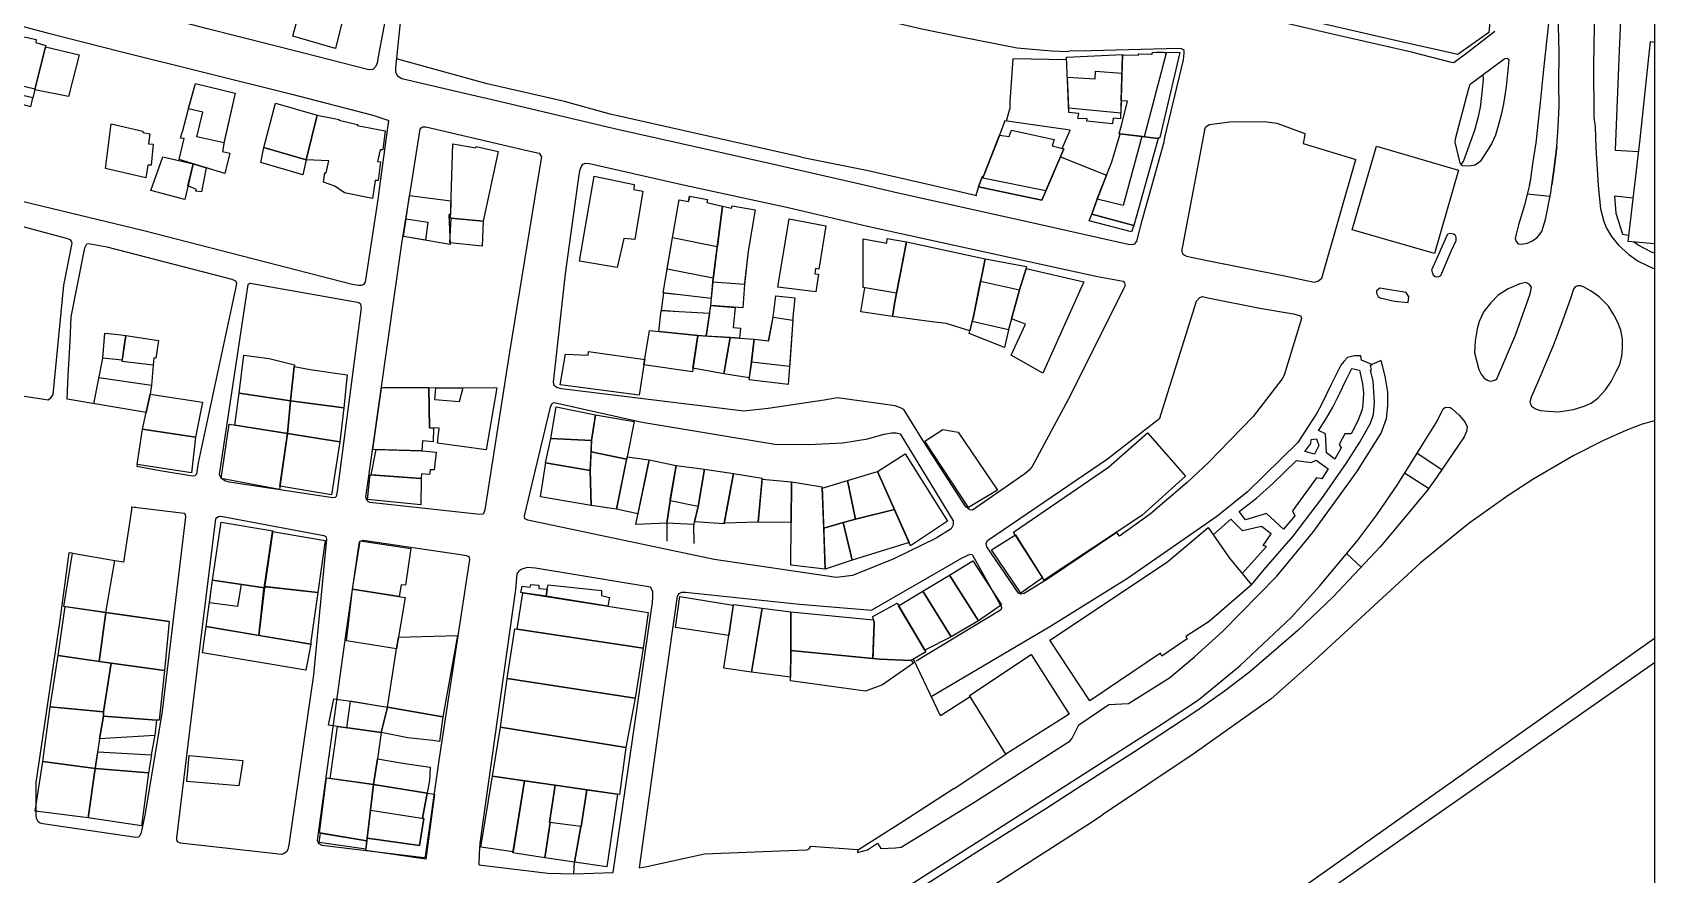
# Model space of a CAD drawing. Header units: centimetres. Extents: x 6155 to 7007, y 1466 to 2152.
# Drawn here: x 6694.4 to 7006.8, y 1713.4 to 1875.6 of the extents above; entities that cross this region are included whole.
import ezdxf

# ---------------------------------------------------------------- set-up
doc = ezdxf.new("R2010")
doc.units = ezdxf.units.CM

msp = doc.modelspace()

# ---------------------------------------------------------------- linework, layer by layer
at = {"color": 7}
for p, q in [((6842.56, 1851.55), (6855.39, 1848.99)), ((6855.39, 1848.99), (6867.19, 1846.25))]:
    msp.add_line(p, q, dxfattribs=at)
for p, q in [((6714.58, 1792.35), (6714.51, 1791.97)), ((6713.58, 1783.6), (6713.58, 1784.21)), ((6713.58, 1784.21), (6714.31, 1784.12)), ((6713.58, 1783.6), (6713.58, 1784.21)), ((6702.13, 1775.28), (6701.51, 1775.37)), ((6708.56, 1763.87), (6710.3, 1773.86)), ((6844.36, 1718.87), (6853.36, 1718.22))]:
    msp.add_line(p, q)
for points in [[(6155.54, 2150.82), (7006.83, 2150.82), (7006.83, 1468.12), (6155.54, 1468.12)], [(6752.76, 1872.46), (6744.59, 1874.86), (6747.41, 1885.4), (6747.38, 1885.4), (6747.38, 1885.47), (6747.9, 1887.94), (6756.24, 1886.24), (6755.63, 1883.82), (6755.51, 1883.35), (6752.76, 1872.46)], [(6685.71, 1863.61), (6686.58, 1866.63), (6686.59, 1866.7), (6689.04, 1875.2), (6690.93, 1874.75), (6691.04, 1875.09), (6695.16, 1874.22), (6695.06, 1873.65), (6696.98, 1873.03), (6694.88, 1864.64), (6694.86, 1864.58), (6694.47, 1862.99), (6694.45, 1862.94), (6694.02, 1861.2), (6685.71, 1863.61)], [(6686.58, 1866.63), (6689.04, 1875.2), (6690.93, 1874.75), (6691.04, 1875.09), (6695.16, 1874.22), (6695.06, 1873.65), (6696.98, 1873.03), (6694.88, 1864.64), (6694.86, 1864.57), (6694.47, 1862.99), (6688.92, 1864.27), (6689.39, 1865.96), (6689.33, 1865.97), (6686.58, 1866.63)], [(6689.04, 1875.2), (6690.93, 1874.75), (6691.04, 1875.09), (6695.16, 1874.22), (6695.06, 1873.65), (6696.98, 1873.03), (6694.88, 1864.64), (6686.58, 1866.63), (6689.04, 1875.2)], [(6701.36, 1863.22), (6694.85, 1864.52), (6696.92, 1872.8), (6703.41, 1871.27), (6701.36, 1863.22)], [(6915.38, 1871.69), (6911.52, 1855.35), (6911.21, 1855.15), (6908.6, 1855.48), (6908.56, 1855.48), (6908.3, 1855.51), (6903.91, 1856.01), (6903.74, 1856.04), (6904.21, 1857.89), (6905.32, 1862.34), (6904.09, 1862.39), (6904.38, 1871.19), (6907.53, 1871.25), (6907.46, 1871.45), (6910, 1871.38), (6910.17, 1871.71), (6910.75, 1871.73), (6912.27, 1871.78), (6915.38, 1871.69)], [(6908.56, 1855.48), (6903.91, 1856.01), (6903.74, 1856.04), (6904.21, 1857.89), (6905.32, 1862.34), (6904.09, 1862.39), (6904.38, 1871.19), (6907.53, 1871.25), (6907.46, 1871.45), (6910, 1871.38), (6910.17, 1871.71), (6910.75, 1871.73), (6912.27, 1871.78), (6912.31, 1871.74), (6912.78, 1871.57), (6908.56, 1855.48)], [(6904.38, 1871.32), (6903.97, 1858.92), (6902.59, 1859.02), (6902.45, 1857.97), (6897.5, 1858.49), (6897.57, 1858.9), (6895.74, 1859.01), (6895.95, 1859.96), (6894.05, 1860.16), (6893.6, 1870.81), (6904.38, 1871.32)], [(6731.48, 1848.4), (6722.69, 1851.11), (6723.63, 1855.11), (6722.91, 1855.21), (6723.28, 1856.33), (6723.29, 1856.42), (6724.45, 1860.87), (6724.49, 1861), (6725.81, 1865.71), (6733.47, 1863.87), (6731.31, 1854.48), (6731, 1852.61), (6732.44, 1852.28), (6731.48, 1848.4)], [(6725.81, 1865.71), (6733.47, 1863.87), (6731.26, 1854.28), (6726.08, 1855.44), (6727.26, 1860.21), (6724.45, 1860.87), (6725.81, 1865.71)], [(6899.08, 1866.59), (6899.19, 1868.08), (6904.26, 1867.71), (6904.01, 1860.04), (6894.02, 1860.97), (6893.76, 1866.95), (6899.08, 1866.59)], [(6749.28, 1859.6), (6747.12, 1851.02), (6738.99, 1853.39), (6741.23, 1861.96), (6749.28, 1859.6)], [(6749.28, 1859.6), (6753.5, 1858.79), (6753.44, 1858.67), (6757, 1857.83), (6756.93, 1857.66), (6762.35, 1856.62), (6761.89, 1852.96), (6761.37, 1852.97), (6760.9, 1850.71), (6761.45, 1850.62), (6761.02, 1847.07), (6760.42, 1847.07), (6759.94, 1843.61), (6754.52, 1844.68), (6752.66, 1845.93), (6750.45, 1846.7), (6750.73, 1848.49), (6750.97, 1848.52), (6751.47, 1850.81), (6747.12, 1851.02), (6749.28, 1859.6)], [(6749.28, 1859.6), (6753.5, 1858.79), (6753.44, 1858.67), (6757, 1857.83), (6756.93, 1857.66), (6762.35, 1856.62), (6761.89, 1852.96), (6761.37, 1852.97), (6760.9, 1850.71), (6761.45, 1850.62), (6761.02, 1847.07), (6760.42, 1847.07), (6759.94, 1843.61), (6754.52, 1844.68), (6752.66, 1845.93), (6750.45, 1846.7), (6750.73, 1848.49), (6750.97, 1848.52), (6751.47, 1850.81), (6747.12, 1851.02), (6749.28, 1859.6)], [(6716.27, 1847.56), (6708.46, 1849.36), (6709.55, 1857.97), (6715.69, 1856.55), (6715.66, 1856.3), (6717.03, 1856.06), (6716.78, 1854.1), (6717.66, 1854.02), (6717.26, 1850.01), (6716.65, 1850.01), (6716.27, 1847.56)], [(6888.82, 1843.24), (6889.32, 1844.42), (6889.6, 1845.08), (6893.03, 1853.12), (6892.77, 1853.19), (6894.31, 1856.74), (6881.67, 1858.54), (6880.66, 1855.75), (6880.64, 1855.68), (6877.61, 1847.88), (6877.34, 1847.73), (6876.65, 1845.82), (6888.82, 1843.24)], [(6889.6, 1845.08), (6888.82, 1843.24), (6876.65, 1845.82), (6877.34, 1847.73), (6877.54, 1847.7), (6877.61, 1847.88), (6880.66, 1855.75), (6882.5, 1855.52), (6883, 1856.71), (6891.18, 1854.95), (6890.84, 1853.71), (6893.03, 1853.12), (6889.64, 1845.17), (6889.6, 1845.08)], [(6889.6, 1845.08), (6888.82, 1843.24), (6876.65, 1845.82), (6877.34, 1847.73), (6877.54, 1847.7), (6877.61, 1847.88), (6880.66, 1855.75), (6882.5, 1855.52), (6883, 1856.71), (6891.18, 1854.95), (6890.84, 1853.71), (6893.03, 1853.12), (6889.64, 1845.17), (6889.6, 1845.08)], [(6889.6, 1845.08), (6877.45, 1847.48), (6880.66, 1855.75), (6882.5, 1855.52), (6883, 1856.71), (6891.18, 1854.95), (6890.84, 1853.71), (6893.03, 1853.12), (6889.6, 1845.08)], [(6889.6, 1845.08), (6877.45, 1847.48), (6880.66, 1855.75), (6882.5, 1855.52), (6883, 1856.71), (6891.18, 1854.95), (6890.84, 1853.71), (6893.03, 1853.12), (6889.6, 1845.08)], [(6889.6, 1845.08), (6877.45, 1847.48), (6880.66, 1855.75), (6882.5, 1855.52), (6883, 1856.71), (6891.18, 1854.95), (6890.84, 1853.71), (6893.03, 1853.12), (6889.6, 1845.08)], [(6889.6, 1845.08), (6877.45, 1847.48), (6880.66, 1855.75), (6882.5, 1855.52), (6883, 1856.71), (6891.18, 1854.95), (6890.84, 1853.71), (6893.03, 1853.12), (6889.6, 1845.08)], [(6906.53, 1838.36), (6898.46, 1840.53), (6899.48, 1843.43), (6899.51, 1843.51), (6902.29, 1850.67), (6903.88, 1856.04), (6907.9, 1855.56), (6908.1, 1855.54), (6911.21, 1855.15), (6906.53, 1838.36)], [(6906.53, 1838.36), (6898.46, 1840.53), (6899.48, 1843.43), (6899.51, 1843.51), (6902.29, 1850.67), (6903.88, 1856.04), (6907.9, 1855.56), (6908.1, 1855.54), (6911.21, 1855.15), (6906.53, 1838.36)], [(6899.48, 1843.43), (6902.29, 1850.67), (6903.88, 1856.04), (6908.1, 1855.54), (6904.46, 1842.2), (6899.48, 1843.43)], [(6899.48, 1843.43), (6902.29, 1850.67), (6903.88, 1856.04), (6908.1, 1855.54), (6904.46, 1842.2), (6899.48, 1843.43)], [(6899.48, 1843.43), (6902.29, 1850.67), (6903.88, 1856.04), (6908.1, 1855.54), (6904.46, 1842.2), (6899.48, 1843.43)], [(6747.12, 1851.02), (6746.48, 1848.14), (6738.38, 1850.49), (6738.99, 1853.39), (6747.12, 1851.02)], [(6784.12, 1852.66), (6781.25, 1839.23), (6774.9, 1839.77), (6775.39, 1854.09), (6779.79, 1853.34), (6779.89, 1853.61), (6784.12, 1852.66)], [(6784.12, 1852.66), (6781.25, 1839.23), (6774.9, 1839.77), (6775.39, 1854.09), (6779.79, 1853.34), (6779.89, 1853.61), (6784.12, 1852.66)], [(6953.29, 1853.65), (6969.05, 1849.06), (6964.43, 1832.97), (6948.57, 1837.56), (6953.29, 1853.65)], [(6953.29, 1853.65), (6969.05, 1849.06), (6964.43, 1832.97), (6948.57, 1837.56), (6953.29, 1853.65)], [(6723.75, 1843.41), (6717.24, 1845.14), (6719.5, 1851.6), (6725.4, 1850.27), (6723.75, 1843.41)], [(6723.75, 1843.41), (6717.24, 1845.14), (6719.5, 1851.6), (6725.4, 1850.27), (6723.75, 1843.41)], [(6726.97, 1844.83), (6725.91, 1844.97), (6726.02, 1845.33), (6724.37, 1845.99), (6725.4, 1850.27), (6727.88, 1849.51), (6726.97, 1844.83)], [(6726.97, 1844.83), (6725.91, 1844.97), (6726.02, 1845.33), (6724.37, 1845.99), (6725.4, 1850.27), (6727.88, 1849.51), (6726.97, 1844.83)], [(6802.59, 1847.89), (6810.33, 1846.28), (6810.24, 1845.3), (6811.95, 1845), (6810.41, 1835.67), (6808.32, 1835.9), (6807.03, 1830.28), (6799.75, 1831.49), (6802.59, 1847.89)], [(6802.59, 1847.89), (6810.33, 1846.28), (6810.24, 1845.3), (6811.95, 1845), (6810.41, 1835.67), (6808.32, 1835.9), (6807.03, 1830.28), (6799.75, 1831.49), (6802.59, 1847.89)], [(6774.84, 1834.75), (6765.9, 1836.28), (6767.05, 1844.16), (6775.02, 1843.12), (6774.93, 1840.44), (6774.62, 1840.45), (6774.84, 1834.75)], [(6825.16, 1824.33), (6815.9, 1825.41), (6816.63, 1829.99), (6816.65, 1830.09), (6817.72, 1835.99), (6818.99, 1843.32), (6820.74, 1842.98), (6820.99, 1844.03), (6824.43, 1843.4), (6824.31, 1842.78), (6827.29, 1842.09), (6826.33, 1834.48), (6826.3, 1834.3), (6825.57, 1828.51), (6825.54, 1828.25), (6825.44, 1827.48), (6825.16, 1824.33)], [(6825.54, 1828.25), (6816.63, 1829.99), (6817.72, 1835.99), (6818.99, 1843.32), (6820.74, 1842.98), (6821.03, 1843.84), (6820.99, 1844.03), (6824.43, 1843.4), (6824.31, 1842.78), (6827.29, 1842.09), (6826.34, 1834.63), (6826.3, 1834.3), (6825.54, 1828.25)], [(6826.3, 1834.3), (6817.72, 1835.99), (6818.99, 1843.32), (6820.74, 1842.98), (6820.99, 1844.03), (6824.43, 1843.4), (6824.31, 1842.78), (6827.29, 1842.09), (6826.3, 1834.3)], [(6831.23, 1822.5), (6825.04, 1822.95), (6825.44, 1827.48), (6825.46, 1827.64), (6827.29, 1842.09), (6829.06, 1841.72), (6829.19, 1842.19), (6833.59, 1841.38), (6832.24, 1833.43), (6831.57, 1827.25), (6831.55, 1827.03), (6831.23, 1822.5)], [(6831.55, 1827.03), (6825.44, 1827.48), (6827.29, 1842.09), (6829.06, 1841.72), (6829.19, 1842.19), (6833.59, 1841.38), (6832.24, 1833.43), (6831.55, 1827.03)], [(6898.46, 1840.53), (6906.53, 1838.36), (6906.1, 1837.14), (6897.95, 1839.28), (6898.46, 1840.53)], [(6766.4, 1839.67), (6770.56, 1839.01), (6770.12, 1835.56), (6765.9, 1836.28), (6765.87, 1836.3), (6766.4, 1839.67)], [(6774.83, 1835.02), (6775.07, 1839.76), (6781.25, 1839.23), (6781, 1834.4), (6774.83, 1835.02)], [(6840.19, 1839.67), (6847.22, 1838.29), (6845.9, 1829.98), (6845.26, 1830.08), (6845.08, 1829.05), (6845.79, 1828.99), (6845.32, 1825.62), (6838, 1826.53), (6840.19, 1839.67)], [(6860.06, 1820.84), (6853.96, 1821.74), (6854.74, 1826.38), (6854.4, 1826.44), (6854.44, 1835.8), (6858.96, 1834.99), (6859.03, 1835.87), (6862.78, 1835.25), (6860.89, 1825.63), (6860.84, 1825.35), (6860.43, 1823.28), (6860.06, 1820.84)], [(6860.84, 1825.35), (6854.4, 1826.44), (6854.44, 1835.8), (6858.96, 1834.99), (6859.03, 1835.87), (6862.78, 1835.25), (6860.84, 1825.35)], [(6875.58, 1820.53), (6875.38, 1819.87), (6874.97, 1818.1), (6870.41, 1819.53), (6867.66, 1819.84), (6860.06, 1820.84), (6860.43, 1823.28), (6860.45, 1823.39), (6862.78, 1835.25), (6877.89, 1831.93), (6875.58, 1820.53)], [(6875.38, 1819.87), (6875.45, 1820.11), (6875.58, 1820.53), (6877.03, 1827.65), (6877.12, 1828.1), (6877.89, 1831.93), (6885.9, 1830.5), (6885.82, 1830.12), (6884.54, 1825.99), (6884.41, 1825.5), (6882.42, 1818.36), (6882.39, 1818.27), (6881.66, 1814.9), (6874.83, 1817.58), (6874.97, 1818.1), (6875.38, 1819.87)], [(6889.01, 1809.92), (6882.91, 1813.38), (6885.7, 1819.4), (6882.99, 1820.39), (6884.54, 1825.99), (6885.82, 1830.12), (6896.93, 1827.53), (6889.01, 1809.92)], [(6839.98, 1807.79), (6832.43, 1808.68), (6832.88, 1812.07), (6832.9, 1812.24), (6833.4, 1816.48), (6836.23, 1816.2), (6837.07, 1820.7), (6837.62, 1824.85), (6841.24, 1824.45), (6840.89, 1820.74), (6840.85, 1820.13), (6840.25, 1811.25), (6840.24, 1811.14), (6839.98, 1807.79)], [(6877.03, 1827.65), (6884.54, 1825.99), (6882.39, 1818.27), (6875.38, 1819.87), (6875.58, 1820.53), (6877.03, 1827.65)], [(6824.83, 1821.49), (6824.2, 1817.08), (6822.55, 1817.18), (6815.06, 1817.97), (6815.52, 1821.99), (6824.83, 1821.49)], [(6829.75, 1822.61), (6829.36, 1818.75), (6830.81, 1818.6), (6830.6, 1816.68), (6828.79, 1816.8), (6824.2, 1817.08), (6825.04, 1822.95), (6829.75, 1822.61)], [(6840.25, 1811.25), (6832.88, 1812.07), (6833.4, 1816.48), (6836.17, 1816.17), (6837.07, 1820.7), (6840.85, 1820.13), (6840.29, 1811.72), (6840.25, 1811.25)], [(6711.71, 1812.44), (6707.95, 1812.81), (6708.36, 1817.67), (6710.94, 1817.36), (6712.37, 1817.19), (6711.71, 1812.44)], [(6717.68, 1811.49), (6711.68, 1812.17), (6712.05, 1815.12), (6712.37, 1817.19), (6718.69, 1816.22), (6718.18, 1812.86), (6717.8, 1812.9), (6717.68, 1811.49)], [(6813.28, 1818.15), (6822.55, 1817.18), (6821.51, 1810.23), (6812.19, 1811.57), (6813.28, 1818.15)], [(6822.55, 1817.18), (6828.79, 1816.8), (6827.59, 1809.79), (6821.62, 1810.93), (6822.55, 1817.18)], [(6832.48, 1809.06), (6827.59, 1809.79), (6828.79, 1816.8), (6833.4, 1816.48), (6832.88, 1812.07), (6832.48, 1809.06)], [(6744.09, 1804.64), (6734.22, 1806.11), (6735.1, 1813.4), (6740.02, 1812.74), (6744.87, 1811.55), (6744.79, 1811.23), (6744.09, 1804.64)], [(6797.07, 1813.6), (6801.43, 1813.39), (6801.52, 1814.11), (6812.36, 1812.57), (6812.19, 1811.57), (6811.25, 1805.68), (6796.05, 1807.72), (6797.07, 1813.6)], [(6744.79, 1811.23), (6747.93, 1810.68), (6755.06, 1809.63), (6754.38, 1803.25), (6744.09, 1804.64), (6744.79, 1811.23)], [(6725.85, 1797.61), (6715.6, 1799.17), (6717.11, 1805.87), (6727.17, 1804.39), (6725.85, 1797.61)], [(6734.22, 1806.11), (6744.09, 1804.64), (6743.52, 1798.31), (6733.38, 1799.95), (6734.22, 1806.11)], [(6759.96, 1795.24), (6761.67, 1807.08), (6761.94, 1807.16), (6770.75, 1807.16), (6770.87, 1799.4), (6771.68, 1799.39), (6771.62, 1796.73), (6769.52, 1796.91), (6769.43, 1795.01), (6759.96, 1795.24)], [(6783.83, 1807.14), (6781.83, 1795.15), (6772.4, 1796.48), (6772.73, 1799.38), (6770.87, 1799.4), (6770.75, 1807.16), (6783.83, 1807.14)], [(6777.3, 1807.15), (6776.63, 1804.42), (6771.91, 1804.81), (6772.11, 1807.15), (6777.3, 1807.15)], [(6754.38, 1803.25), (6753.59, 1796.71), (6743.52, 1798.31), (6744.09, 1804.64), (6754.38, 1803.25)], [(6802.12, 1796.99), (6794.27, 1797.36), (6795.28, 1803.43), (6802.89, 1801.89), (6802.12, 1796.99)], [(6743.52, 1798.31), (6742, 1787.56), (6730.79, 1789.66), (6732.3, 1800.12), (6743.52, 1798.31)], [(6808.94, 1793.82), (6808.85, 1793.37), (6802.01, 1794.8), (6802.12, 1796.99), (6802.89, 1801.89), (6810.3, 1800.64), (6808.94, 1793.82)], [(6725.02, 1790.78), (6714.58, 1792.35), (6715.6, 1799.17), (6725.85, 1797.61), (6725.02, 1790.78)], [(6753.59, 1796.71), (6752.04, 1786.52), (6742.09, 1788.18), (6743.52, 1798.31), (6753.59, 1796.71)], [(6793.23, 1792.67), (6794.27, 1797.36), (6802.12, 1796.99), (6801.83, 1791.19), (6793.23, 1792.67)], [(6880.29, 1787.41), (6874.71, 1784.07), (6866.29, 1796.87), (6869.73, 1799.12), (6872.7, 1798.55), (6880.29, 1787.41)], [(6883.39, 1779.3), (6901.67, 1791.86), (6909.19, 1798.43), (6916.51, 1790.08), (6908.06, 1782.54), (6889.28, 1770.05), (6883.39, 1779.3)], [(6760.6, 1795.22), (6769.43, 1795.01), (6772.18, 1794.71), (6771.79, 1791.33), (6771.02, 1791.33), (6770.88, 1790.45), (6769.35, 1790.55), (6769.28, 1789.63), (6759.68, 1790.37), (6760.6, 1795.22)], [(6806.91, 1783.77), (6802.04, 1784.48), (6801.83, 1791.19), (6802.01, 1794.8), (6808.85, 1793.37), (6806.91, 1783.77)], [(6808.94, 1793.82), (6813.19, 1793.27), (6811.03, 1782.84), (6806.91, 1783.77), (6808.94, 1793.82)], [(6862.53, 1794.4), (6870.63, 1781.42), (6863.53, 1776.71), (6857.18, 1791.01), (6862.53, 1794.4)], [(6769.28, 1789.63), (6769.23, 1784.58), (6758.92, 1785.61), (6759.48, 1790.39), (6769.28, 1789.63)], [(6801.83, 1791.19), (6802.04, 1784.48), (6792.29, 1786.13), (6793.32, 1792.73), (6793.23, 1792.67), (6801.83, 1791.19)], [(6816.58, 1781.09), (6810.61, 1780.82), (6813.19, 1793.27), (6818.39, 1792.16), (6817.24, 1785.39), (6816.58, 1781.09)], [(6821.79, 1780.77), (6816.58, 1781.09), (6817.24, 1785.39), (6817.27, 1785.61), (6818.39, 1792.16), (6823.84, 1791.43), (6822.63, 1784.35), (6822.62, 1784.29), (6821.79, 1780.77)], [(6818.39, 1792.16), (6823.84, 1791.43), (6822.62, 1784.29), (6817.24, 1785.39), (6818.39, 1792.16)], [(6829.45, 1790.65), (6827.63, 1780.95), (6821.92, 1781.29), (6822.62, 1784.29), (6823.84, 1791.43), (6829.45, 1790.65)], [(6829.45, 1790.65), (6834.98, 1789.72), (6834.16, 1781.22), (6827.65, 1781.07), (6829.45, 1790.65)], [(6860.42, 1783.71), (6852.93, 1781.84), (6851.42, 1789.28), (6857.18, 1791.01), (6860.42, 1783.71)], [(6840.59, 1788.99), (6840.54, 1781.17), (6834.16, 1781.22), (6834.97, 1789.56), (6840.59, 1788.99)], [(6846.52, 1788.05), (6847.09, 1772.21), (6840.5, 1772.96), (6840.59, 1788.99), (6846.52, 1788.05)], [(6846.53, 1787.8), (6851.42, 1789.28), (6852.93, 1781.84), (6850.58, 1781.2), (6846.81, 1780.08), (6846.53, 1787.8)], [(6729.1, 1770.11), (6730.78, 1781.23), (6740.7, 1779.58), (6739.08, 1768.62), (6729.1, 1770.11)], [(6852.31, 1773.93), (6847.09, 1772.21), (6846.81, 1780.08), (6850.58, 1781.2), (6852.31, 1773.93)], [(6850.58, 1781.2), (6852.93, 1781.84), (6860.42, 1783.71), (6863.25, 1777.35), (6852.31, 1773.93), (6850.58, 1781.2)], [(6739.04, 1768.62), (6740.68, 1779.43), (6750.8, 1777.74), (6749.36, 1767.7), (6739.11, 1768.86), (6739.04, 1768.62)], [(6888.97, 1770.54), (6884.79, 1767.59), (6879.13, 1775.91), (6883.72, 1778.78), (6888.97, 1770.54)], [(6920.84, 1780.23), (6924.96, 1774.32), (6929.21, 1769.21), (6921.07, 1762.1), (6916.56, 1759.23), (6916.79, 1758.78), (6911.96, 1755.46), (6911.67, 1756.02), (6898.09, 1746.83), (6890.39, 1758.55), (6906.45, 1769.25), (6913.08, 1773.65), (6920.84, 1780.23)], [(6756.04, 1768.37), (6757.56, 1777.64), (6767.27, 1776.21), (6766.28, 1769.1), (6765.4, 1769.19), (6765.03, 1766.94), (6756.04, 1768.37)], [(6871.03, 1771.04), (6875.54, 1773.81), (6881.06, 1765.3), (6876.62, 1762.24), (6871.03, 1771.04)], [(6727.85, 1761.16), (6729.1, 1770.11), (6739.08, 1768.62), (6738.01, 1759.45), (6727.85, 1761.16)], [(6734.63, 1769.28), (6733.93, 1764.98), (6728.49, 1765.73), (6729.1, 1770.11), (6734.63, 1769.28)], [(6749.36, 1767.7), (6748.05, 1758.28), (6748, 1757.77), (6738.01, 1759.45), (6738.99, 1768.33), (6739.04, 1768.62), (6739.43, 1768.82), (6749.36, 1767.7)], [(6764.54, 1756.85), (6754.92, 1758.41), (6756.04, 1768.37), (6766.18, 1766.76), (6764.54, 1756.85)], [(6788.89, 1767.67), (6788.49, 1767.68), (6788.74, 1768.92), (6790.28, 1768.73), (6790.39, 1769.24), (6791.96, 1769.11), (6791.93, 1768.47), (6793.54, 1768.36), (6793.36, 1766.97), (6788.89, 1767.67)], [(6793.54, 1768.36), (6793.77, 1769.21), (6804.01, 1768.1), (6803.99, 1767.11), (6805.54, 1766.77), (6805.23, 1765.1), (6793.36, 1766.97), (6793.54, 1768.36)], [(6865.93, 1767.97), (6871.03, 1771.04), (6876.62, 1762.24), (6871.36, 1759.18), (6865.93, 1767.97)], [(6787.76, 1760.67), (6788.89, 1767.67), (6813, 1763.88), (6812.06, 1757.01), (6787.76, 1760.67)], [(6828.52, 1759.41), (6818.29, 1760.98), (6819.12, 1766.93), (6829.4, 1765.24), (6828.52, 1759.41)], [(6829.42, 1765.37), (6834.93, 1764.68), (6832.88, 1752.34), (6827.57, 1753.15), (6829.42, 1765.37)], [(6856.27, 1754.98), (6856.53, 1761.86), (6856.27, 1763.08), (6860.94, 1765.66), (6866.48, 1756.26), (6863.64, 1754.61), (6857.57, 1754.86), (6856.27, 1754.98)], [(6861.24, 1765.15), (6865.93, 1767.97), (6871.36, 1759.18), (6866.28, 1756.6), (6861.24, 1765.15)], [(6708.56, 1763.87), (6707.26, 1754.45), (6699.36, 1755.55), (6700.72, 1764.99), (6708.56, 1763.87)], [(6720.76, 1762.14), (6719.86, 1752.7), (6709.58, 1754.13), (6707.26, 1754.45), (6708.56, 1763.87), (6720.76, 1762.14)], [(6834.93, 1764.68), (6840.47, 1763.96), (6840.51, 1756.53), (6840.42, 1751.42), (6832.88, 1752.34), (6834.93, 1764.68)], [(6840.47, 1763.96), (6856.4, 1762.45), (6856.53, 1761.86), (6856.33, 1756.39), (6856.32, 1756.19), (6856.27, 1754.98), (6840.51, 1756.53), (6840.47, 1763.96)], [(6727.85, 1761.16), (6748, 1757.77), (6747.1, 1752.76), (6727.16, 1756.06), (6727.85, 1761.16)], [(6764.91, 1759.11), (6776.27, 1759.4), (6773.48, 1743.79), (6762.78, 1745.61), (6764.54, 1756.85), (6764.91, 1759.11)], [(6785.85, 1751.16), (6787.35, 1760.74), (6812.06, 1757.01), (6810.47, 1747.36), (6785.85, 1751.16)], [(6840.51, 1756.53), (6857.57, 1754.86), (6863.64, 1754.61), (6864.13, 1754.09), (6858.12, 1749.92), (6854.84, 1748.71), (6840.4, 1750.67), (6840.51, 1756.53)], [(6697.83, 1745.71), (6699.36, 1755.55), (6709.58, 1754.13), (6708.09, 1744.71), (6697.83, 1745.71)], [(6709.58, 1754.13), (6719.86, 1752.7), (6718.85, 1743.13), (6718.33, 1743.14), (6708.1, 1743.89), (6708.09, 1744.71), (6709.58, 1754.13)], [(6874.89, 1747.85), (6886.79, 1755.78), (6894.09, 1744.3), (6881.86, 1736.57), (6874.89, 1747.85)], [(6784.54, 1741.76), (6785.85, 1751.16), (6810.47, 1747.36), (6808.7, 1737.89), (6784.54, 1741.76)], [(6751.42, 1742.13), (6752.43, 1747.24), (6755.67, 1746.81), (6755.93, 1746.76), (6762.78, 1745.61), (6761.56, 1740.73), (6755.13, 1741.62), (6754.99, 1741.64), (6751.42, 1742.13)], [(6761.56, 1740.73), (6754.99, 1741.64), (6755.67, 1746.81), (6762.78, 1745.61), (6761.56, 1740.73)], [(6706.52, 1733.81), (6696.43, 1735.19), (6697.83, 1745.71), (6708.09, 1744.71), (6708.1, 1743.89), (6707.36, 1739.56), (6706.52, 1733.81)], [(6707.36, 1739.56), (6708.1, 1743.89), (6718.33, 1743.14), (6718.01, 1740.18), (6707.36, 1739.56)], [(6773.48, 1743.79), (6772.83, 1739.04), (6771.52, 1739.19), (6766.72, 1739.73), (6761.56, 1740.73), (6762.78, 1745.61), (6773.48, 1743.79)], [(6751.75, 1731.92), (6753.14, 1741.9), (6755.13, 1741.62), (6761.56, 1740.73), (6760.85, 1735.66), (6760.12, 1730.75), (6751.75, 1731.92)], [(6784.54, 1741.76), (6808.7, 1737.89), (6807.45, 1728.81), (6782.99, 1732.31), (6784.54, 1741.76)], [(6705.14, 1724.34), (6694.95, 1725.6), (6696.43, 1735.19), (6706.52, 1733.81), (6705.14, 1724.34)], [(6706.99, 1737.05), (6717.32, 1736.44), (6716.78, 1732.97), (6706.52, 1733.81), (6706.99, 1737.05)], [(6724.58, 1736.35), (6734.94, 1735.34), (6734.79, 1734.44), (6734.17, 1730.45), (6724.18, 1731.29), (6724.58, 1736.35)], [(6770.41, 1729.07), (6760.12, 1730.75), (6760.85, 1735.66), (6766.11, 1734.78), (6770.99, 1734.04), (6770.91, 1731.5), (6770.41, 1729.07)], [(6706.52, 1733.81), (6716.78, 1732.97), (6715.44, 1722.8), (6705.14, 1724.34), (6706.52, 1733.81)], [(6751.02, 1732.03), (6760.12, 1730.75), (6758.83, 1719.91), (6749.71, 1721.4), (6751.02, 1732.03)], [(6786.97, 1717.74), (6780.76, 1718.69), (6782.99, 1732.31), (6789.18, 1731.42), (6786.97, 1717.74)], [(6793.1, 1716.61), (6786.94, 1717.57), (6789.18, 1731.42), (6795.1, 1730.58), (6793.99, 1723.42), (6794.15, 1723.4), (6793.1, 1716.61)], [(6770.41, 1729.07), (6771.88, 1728.88), (6770.15, 1716.35), (6758.6, 1718.05), (6758.83, 1719.91), (6758.89, 1720.4), (6768.95, 1718.96), (6769.82, 1724.18), (6769.55, 1724.23), (6770.41, 1729.07)], [(6770.41, 1729.07), (6769.55, 1724.23), (6769.82, 1724.18), (6768.95, 1718.96), (6758.89, 1720.4), (6759.5, 1725.6), (6759.53, 1725.81), (6760.12, 1730.75), (6770.41, 1729.07)], [(6798.81, 1715.78), (6793.1, 1716.61), (6794.15, 1723.4), (6793.99, 1723.42), (6795.1, 1730.58), (6801.19, 1729.71), (6800.13, 1722.62), (6800.01, 1722.63), (6798.81, 1715.78)], [(6793.99, 1723.42), (6795.1, 1730.58), (6801.19, 1729.71), (6800.13, 1722.62), (6793.99, 1723.42)], [(6805.03, 1714.86), (6798.81, 1715.78), (6800.01, 1722.63), (6800.13, 1722.62), (6801.19, 1729.71), (6807.08, 1728.87), (6805.03, 1714.86)], [(6759.53, 1725.81), (6769.82, 1724.18), (6768.95, 1718.96), (6758.89, 1720.4), (6759.53, 1725.81)], [(6758.63, 1718.31), (6749.66, 1719.54), (6749.88, 1721.37), (6758.83, 1719.91), (6758.63, 1718.31)]]:
    msp.add_lwpolyline(points, close=True, dxfattribs=at)
for points in [[(6982.91, 1846.93), (6983.36, 1850.25), (6984.02, 1854.28), (6984.85, 1862.04), (6985.41, 1867.19), (6985.86, 1871.46), (6986.56, 1877.93), (6987.35, 1884.91), (6987.81, 1890.19), (6988.5, 1896.43), (6989.2, 1902.69), (6989.96, 1909.98), (6990.94, 1918.68), (6991.9, 1925.8), (6992.91, 1932.34), (6994.25, 1940.33), (6995.52, 1946.93), (6996.93, 1953.71), (6999.12, 1963.36), (7000.32, 1967.93), (7001.73, 1973.38), (7003.4, 1979.14), (7005.21, 1984.86), (7006.83, 1989.29)], [(7006.83, 1965.3), (7006.43, 1964.14), (7005.26, 1959.84), (7004.64, 1957.06), (7003.3, 1950.35), (7002.24, 1943.48), (7001.44, 1937.79), (7000.47, 1931.52), (6999.54, 1923.96), (6998.36, 1914.21), (6997.18, 1903.53), (6996.59, 1898.15), (6995.89, 1890.9), (6995.54, 1885.07), (6995.4, 1882.8), (6995.21, 1876.74), (6995.09, 1869.28), (6995.16, 1859.18), (6995.41, 1857.46)], [(6801.18, 1906.76), (6776.56, 1923.38), (6772.27, 1925.57), (6771.02, 1925.98), (6770.14, 1926.15), (6769.74, 1926.12), (6769.47, 1925.99), (6769.16, 1925.58), (6768.39, 1920.71), (6767.56, 1902.08), (6766.55, 1888.72), (6765.39, 1878.71), (6764.36, 1868.77), (6764.32, 1868.3), (6764.35, 1867.89), (6764.39, 1867.76), (6764.72, 1867.18), (6765.53, 1866.67), (6777.66, 1863.87), (6782.93, 1862.64)], [(6912.41, 1854.46), (6912.51, 1855.34), (6916.11, 1870.27), (6916.25, 1871.59), (6916.22, 1872.07), (6915.98, 1872.27), (6915.74, 1872.37), (6915.2, 1872.48), (6898.32, 1872.02), (6894.19, 1871.96), (6893.71, 1871.82), (6890.7, 1871.97), (6884.06, 1872.53), (6873.29, 1874.62), (6865.7, 1876.17), (6860.21, 1877.47), (6849.41, 1880.11), (6838.27, 1884.04), (6833.43, 1886.19), (6824.9, 1890), (6818.47, 1893.51), (6801.18, 1906.76)], [(6742.01, 1903.34), (6757.15, 1900.05), (6762.73, 1898.87), (6763.31, 1898.67), (6763.51, 1898.4), (6763.64, 1898.16), (6763.64, 1897.38), (6763.41, 1884.75), (6763.44, 1883.81), (6760.91, 1870.53), (6760.84, 1869.89), (6760.7, 1869.31), (6760.4, 1868.87), (6759.96, 1868.44), (6759.21, 1868.37), (6746.71, 1871.54), (6728.16, 1876.23), (6683.86, 1887.78)], [(6625.91, 1855.54), (6629.23, 1878.56), (6630.25, 1885.39), (6630.56, 1887.72), (6630.77, 1888.26), (6631.21, 1889), (6631.92, 1889.47), (6633.18, 1889.84), (6638.35, 1890.29), (6643.53, 1890.6), (6645.56, 1890.59), (6646.37, 1890.42), (6654.82, 1887.71), (6668.02, 1883.42), (6676.54, 1881.01), (6689.48, 1877.56), (6697.28, 1875.5), (6711.64, 1871.84), (6727.62, 1867.81), (6744.11, 1863.74), (6759.99, 1859.64), (6763.07, 1858.63)], [(6974.59, 1889.31), (6974.55, 1888.91), (6976.31, 1888.76), (6975.76, 1884.33), (6974.92, 1875.55), (6968.95, 1871.3), (6957.19, 1873.91), (6942.7, 1877.27), (6918.72, 1882.79), (6919.12, 1887.26)], [(7000.76, 1889.41), (7000.01, 1872.06)], [(6987.99, 1853.6), (6988.3, 1857.36), (6988.45, 1861.39), (6988.39, 1865.66), (6988.44, 1871.69), (6988.35, 1876.74), (6988.53, 1880.94), (6988.82, 1885.28)], [(6976.1, 1875.76), (6970.94, 1871.77), (6968.15, 1869.71), (6967.71, 1869.78), (6960.03, 1871.73), (6944.79, 1875.23), (6936.01, 1877.25)], [(7000.01, 1872.06), (6999.23, 1852.9), (7003.75, 1852.63)], [(7006.83, 1834.82), (7001.77, 1835.3), (7004.03, 1855.01), (7006.04, 1873.78), (7006.83, 1873.7)], [(6842.56, 1851.55), (6805.69, 1859.81), (6796.92, 1862.27), (6782.02, 1865.63), (6764.53, 1870.45)], [(6893.63, 1870.27), (6883.26, 1870.47), (6882.69, 1862.17), (6882.69, 1860.95), (6881.95, 1858.5)], [(6971.31, 1865.58), (6977.83, 1870.44), (6978.07, 1870.54), (6978.47, 1870.57), (6978.61, 1870.44), (6978.78, 1870.2), (6978.26, 1865.05), (6977.74, 1861.8), (6977.36, 1859.97), (6976.71, 1857.6), (6976.23, 1855.77), (6975.45, 1854.08), (6974.32, 1852.39), (6973.27, 1850.7), (6972.28, 1849.99), (6971.06, 1849.79), (6969.84, 1849.86), (6969.41, 1850.4), (6968.43, 1854.44), (6968.5, 1855.05), (6971, 1864.56), (6971.31, 1865.58)], [(6973.78, 1867.42), (6973.81, 1866.47), (6973.54, 1863.9), (6973.26, 1861.19), (6972.81, 1859.02), (6972.13, 1856.68), (6970.04, 1850.86), (6969.6, 1850.16)], [(6782.93, 1862.64), (6806.51, 1857.06), (6836.6, 1850.32), (6854.33, 1846.26)], [(6761.38, 1846.31), (6763.07, 1858.63)], [(6767.4, 1846.31), (6769.1, 1856.96), (6769.27, 1857.16), (6769.59, 1857.35), (6770.17, 1857.35), (6789.98, 1852.76)], [(6920.18, 1856.75), (6918.17, 1846.22)], [(6920.18, 1856.75), (6920.39, 1857.36), (6921.03, 1857.8), (6925, 1858.36), (6931.74, 1858.38), (6934.07, 1858.08), (6939.45, 1856.1), (6939.48, 1855.83), (6939.18, 1854.2)], [(6995.41, 1857.46), (6995.51, 1853.27), (6995.99, 1846.17)], [(6789.98, 1852.76), (6792.01, 1852.3), (6792.44, 1851.62), (6791.56, 1846.3)], [(6910.08, 1846.22), (6912.41, 1854.46)], [(6939.18, 1854.2), (6949.32, 1851.06)], [(6987.03, 1846.18), (6987.57, 1849.94), (6987.99, 1853.6)], [(6987.99, 1853.6), (6987.81, 1852.07), (6987.57, 1849.94), (6987.03, 1846.18)], [(6799.48, 1846.29), (6799.85, 1848.95), (6800.07, 1849.66), (6800.45, 1850.17), (6800.91, 1850.38), (6801.68, 1850.35), (6817.22, 1846.76), (6819.46, 1846.28)], [(6892.4, 1851.62), (6901.29, 1848.1), (6899.48, 1843.43), (6898.53, 1840.74), (6898.53, 1840.74)], [(6942.77, 1828.22), (6949.32, 1851.06)], [(6982.73, 1846.18), (6982.91, 1846.93)], [(6679.36, 1846.36), (6683.55, 1845.21), (6715.84, 1837.41), (6756.01, 1827.1), (6757.23, 1826.9), (6757.82, 1826.89), (6758.28, 1827.11), (6758.53, 1827.44), (6760.98, 1843.4), (6761.38, 1846.31)], [(6791.56, 1846.3), (6786.27, 1813.99), (6781.55, 1783.65), (6781.37, 1783.06), (6781.19, 1782.79), (6780.58, 1782.74), (6759.37, 1785.04), (6758.92, 1785.28), (6758.74, 1785.65), (6758.61, 1786.09), (6765.58, 1834.91), (6767.4, 1846.31)], [(6796.3, 1806.95), (6795.34, 1807.21), (6794.92, 1807.55), (6794.8, 1808.22), (6797.11, 1829.06), (6799.48, 1846.29)], [(6819.46, 1846.28), (6839.96, 1841.86), (6855.22, 1838.25), (6899.53, 1828.59), (6904.5, 1827.63), (6904.76, 1827.35), (6904.9, 1826.8), (6904.52, 1826.17), (6894.37, 1805.7), (6886.98, 1792), (6886.35, 1791.2), (6885.58, 1790.59), (6875.47, 1783.55), (6874.95, 1783.63), (6874.2, 1784.19), (6866.11, 1796.73), (6862.26, 1802.95), (6861.61, 1803.28), (6860.56, 1803.68), (6849.49, 1805.22), (6846.89, 1804.75), (6836.1, 1803.12), (6831.42, 1802.61), (6796.3, 1806.95)], [(6854.33, 1846.26), (6860.32, 1844.88), (6888.31, 1838.61), (6905.45, 1834.76)], [(6867.19, 1846.25), (6876.3, 1844.14)], [(6876.65, 1845.82), (6876.08, 1844.19)], [(6889.32, 1844.42), (6889.6, 1845.08)], [(6905.45, 1834.76), (6906.23, 1834.7), (6906.75, 1834.83), (6907.12, 1835.37), (6908.2, 1839.61), (6910.08, 1846.22)], [(6918.17, 1846.22), (6915.91, 1834.39)], [(6982.73, 1846.18), (6981.76, 1842.32), (6980.64, 1838.52), (6980.15, 1836.72), (6979.99, 1835.87), (6980.18, 1835.3), (6980.58, 1834.84), (6981.22, 1834.76), (6982.33, 1834.97), (6983.32, 1835.4), (6984.26, 1836.15), (6985.14, 1837.2), (6985.82, 1839.55), (6986.83, 1844.76), (6987.03, 1846.18)], [(6982.3, 1844.45), (6986.69, 1844.05)], [(6995.99, 1846.17), (6996.08, 1844.73), (6996.39, 1841.61), (6997.05, 1839.16), (6997.55, 1837.88), (6998.56, 1836.26), (6999.87, 1834.6), (7001.88, 1832.82), (7003.7, 1831.51), (7006.51, 1830.18), (7006.83, 1830.07)], [(7002.73, 1843.64), (6999.12, 1844.05), (6999.37, 1840.76), (7000.63, 1836.72), (7001.91, 1836.53)], [(6700.92, 1835.91), (6701.64, 1835.68), (6701.9, 1835.34), (6702, 1834.97), (6700.37, 1826.92), (6698.31, 1805.86), (6697.84, 1805.04), (6697.42, 1804.75), (6688.72, 1806.11), (6687.96, 1806.08), (6687.14, 1796.98), (6686.86, 1796.45), (6686.43, 1796.32), (6677.75, 1797.69), (6675.53, 1798), (6675.1, 1798.24), (6675, 1798.51), (6679.04, 1825.25), (6682.8, 1840.31), (6683.22, 1840.7), (6700.92, 1835.91)], [(6898.53, 1840.74), (6898.53, 1840.74)], [(6701.27, 1809.48), (6701.66, 1816.03), (6701.88, 1820.8), (6704.53, 1834.09), (6704.88, 1834.84), (6705.23, 1834.93), (6708.73, 1834.24), (6732.83, 1828.02), (6733.51, 1827.75), (6733.73, 1827.27), (6733.62, 1826.83), (6726.32, 1792.69)], [(6915.91, 1834.39), (6915.81, 1833.81), (6915.78, 1833.32), (6915.95, 1832.91), (6916.29, 1832.64), (6916.7, 1832.47), (6920.36, 1831.73), (6935.57, 1828.66), (6941.25, 1827.44), (6941.97, 1827.66), (6942.77, 1828.22)], [(6963.89, 1829.76), (6964.2, 1828.9), (6964.59, 1828.57), (6965.16, 1828.47), (6965.66, 1828.73), (6967.69, 1833.41), (6968.62, 1835.52), (6968.61, 1836.13), (6968.44, 1836.49), (6968.12, 1836.71), (6967.47, 1836.82), (6967.04, 1836.74), (6966.87, 1836.59), (6965.2, 1832.82), (6963.89, 1829.76)], [(7006.83, 1833.08), (7006.26, 1833.27), (7003.7, 1834.61), (7002.75, 1835.21)], [(6753.13, 1787.16), (6752.89, 1786.22), (6752.71, 1785.98), (6752.26, 1785.93), (6732.31, 1788.94), (6731.45, 1789.18), (6730.94, 1789.62), (6730.61, 1789.97), (6730.47, 1790.43), (6735.96, 1827.04), (6736.08, 1827.14), (6736.34, 1827.25), (6756.99, 1823.64), (6757.29, 1823.53), (6757.58, 1823.27), (6757.66, 1822.86), (6757.7, 1822.52), (6753.13, 1787.16)], [(6818.08, 1821.85), (6815.6, 1821.99), (6816.02, 1825.4), (6818.3, 1825.13), (6818.3, 1825.13)], [(6818.08, 1821.85), (6815.6, 1821.99), (6816.02, 1825.4), (6818.3, 1825.13)], [(6903.81, 1778.57), (6903.28, 1779.28), (6890.1, 1770.41), (6885.42, 1767.51), (6884.86, 1767.39), (6884.35, 1767.57), (6878.21, 1776.51), (6878.12, 1777.14), (6878.37, 1777.71), (6901.44, 1793.45), (6911.52, 1801.3), (6913.11, 1806.19), (6918.28, 1822.76), (6918.63, 1823.8), (6919.28, 1824.49), (6919.74, 1824.69), (6921.11, 1824.37), (6930.83, 1822.46), (6937.29, 1821.37), (6938.56, 1820.96), (6938.78, 1820.73), (6938.82, 1820.45), (6935.5, 1809.55), (6935.11, 1808.82), (6929.51, 1801.63), (6920.9, 1792.75), (6916.84, 1788.88), (6909.73, 1782.87), (6903.81, 1778.57)], [(6959.38, 1823.52), (6959.48, 1824.62), (6958.98, 1825.46), (6955.44, 1826.05), (6953.92, 1826.32), (6953.3, 1825.82), (6953.25, 1825.32), (6953.57, 1824.73), (6953.96, 1824.44), (6956.74, 1823.78), (6959.38, 1823.52)], [(6983.12, 1826.5), (6982.71, 1827.07), (6982.06, 1827.41), (6980.88, 1827.17), (6978.65, 1826.19), (6976.71, 1824.95), (6975.28, 1823.48), (6973.96, 1821.82), (6973.08, 1819.88), (6972.64, 1818.5), (6972.3, 1816.2), (6972.17, 1813.89), (6972.53, 1812.39), (6973.02, 1810.64), (6973.46, 1809.72), (6973.99, 1809.01), (6974.68, 1808.57), (6975.08, 1808.39), (6975.6, 1808.46), (6976.22, 1808.67), (6976.44, 1808.87), (6980.04, 1817.23), (6982.89, 1825.24), (6983.12, 1826.5)], [(6993.14, 1826.58), (6992.57, 1826.78), (6992.05, 1826.75), (6991.55, 1826.57), (6991.22, 1826.1), (6990.62, 1824.33), (6989.72, 1821.79), (6988.82, 1819.31), (6987.29, 1815.23), (6985.66, 1811.27), (6984.27, 1808.08), (6983.07, 1805.34), (6982.8, 1804.35), (6983.14, 1803.58), (6983.89, 1803.07), (6984.88, 1802.78), (6986.32, 1802.6), (6988.35, 1802.5), (6991.24, 1802.95), (6993.29, 1803.56), (6994.6, 1804.18), (6995.88, 1805.12), (6997.38, 1806.76), (6998.46, 1808.31), (6999.47, 1810.24), (7000.13, 1811.59), (7000.51, 1813.2), (7000.67, 1814.71), (7000.67, 1816.47), (7000.31, 1818.2), (6999.76, 1819.7), (6998.99, 1821.16), (6997.94, 1822.84), (6996.19, 1824.63), (6994.62, 1825.74), (6993.14, 1826.58)], [(6706.25, 1804.04), (6707.95, 1812.81)], [(6853.34, 1718), (6853.32, 1717.67), (6855.27, 1718.14), (6857.15, 1719.42), (6857.83, 1718.41), (6860.67, 1718.54), (6861.73, 1718.68), (6866.38, 1721.47), (6876.21, 1727.62), (6894.27, 1739.14), (6894.69, 1739.67), (6895.97, 1742.2), (6901.73, 1746.11), (6905.51, 1746.3), (6913.4, 1751.3), (6918.2, 1755.3), (6923.69, 1760.25), (6934.1, 1770.87), (6941.01, 1779.23), (6949.52, 1790.92), (6954.15, 1798.36), (6955.2, 1801.19), (6955.48, 1803.66), (6955.48, 1806.27), (6954.93, 1809.34), (6954.18, 1812.37), (6952.4, 1811.64), (6950.39, 1812.45), (6950.26, 1813.28), (6948.96, 1813.28), (6947.67, 1812.97), (6946.96, 1812.2), (6946.44, 1811.48), (6945.76, 1810.18), (6944.49, 1807.66), (6942.74, 1804.04), (6941.77, 1802.22), (6940.14, 1799.69), (6938.14, 1796.6), (6928.46, 1787.06), (6922.55, 1782.33), (6905.35, 1770.39), (6890.39, 1761.07), (6867.54, 1747.63)], [(6707.23, 1809.11), (6717.35, 1807.61), (6717.11, 1805.87), (6716.31, 1802.35), (6701.07, 1804.92), (6701.27, 1809.48)], [(6929.21, 1769.21), (6931.67, 1772.14), (6937.22, 1778.54), (6942.76, 1785.82), (6947.43, 1792.54), (6950.04, 1796.67), (6952.12, 1800.33), (6952.72, 1802), (6952.88, 1804.36), (6952.66, 1808.43), (6952.11, 1810.54), (6952.33, 1810.68), (6952.15, 1811.39), (6952.4, 1811.64)], [(6948.54, 1810.81), (6950.03, 1810.49), (6950.59, 1807.86), (6950.76, 1806.13), (6950.66, 1803.98), (6950.54, 1802.94), (6949.67, 1800.75), (6948.39, 1798.23), (6947.18, 1798.23), (6946.07, 1796.23), (6946.46, 1795.56), (6945.27, 1793.38), (6943.67, 1794.6), (6943.47, 1798.23), (6942.09, 1798.9), (6943.44, 1800.94), (6944.9, 1803.37), (6946.22, 1806.12), (6947.34, 1808.41), (6948.54, 1810.81)], [(6858.43, 1798.17), (6859.89, 1798.43), (6860.78, 1798.44), (6861.52, 1798.25), (6871.72, 1781.49), (6871.75, 1780.73), (6871.34, 1779.94), (6868.46, 1778.17), (6860.29, 1774.18), (6852.33, 1771), (6849.27, 1770.62), (6825.74, 1774.06), (6789.81, 1781.61), (6789.25, 1781.88), (6789.17, 1782.5), (6794.16, 1803.38), (6794.48, 1804.03), (6794.91, 1804.28), (6811.82, 1800.52), (6837.41, 1796.28), (6843.96, 1796.22), (6850.5, 1796.53), (6855.22, 1797.3), (6858.43, 1798.17)], [(6965.85, 1802.55), (6966.14, 1803.07), (6966.58, 1803.4), (6967.46, 1803.36), (6967.88, 1803.05), (6969.19, 1801.87), (6970.32, 1800.59), (6970.76, 1799.64), (6970.6, 1798.73), (6970.17, 1797.67), (6964.81, 1789.87), (6963.04, 1787.37), (6958.03, 1781.3), (6954.03, 1776.56), (6944.93, 1766.9), (6938.16, 1760.42), (6928.79, 1752.34), (6924.02, 1748.73), (6918.7, 1744.93), (6906.69, 1737.02), (6896.33, 1730.41), (6889.42, 1725.92), (6877.72, 1718.58), (6864.43, 1710.14)], [(6858.51, 1708.28), (6878.37, 1720.91), (6897.55, 1733.16), (6912.03, 1742.44), (6919, 1747.03), (6927.04, 1753.62), (6936.83, 1762.9), (6942.35, 1768.97), (6949.68, 1777.8), (6953.33, 1782.64), (6957.37, 1788.59), (6962.4, 1796.58), (6964.99, 1800.73), (6965.85, 1802.55)], [(7006.83, 1800.76), (7004.44, 1800.1), (7001.27, 1798.92), (6997, 1796.95), (6991.31, 1794.06), (6983.59, 1789.6), (6978.66, 1786.41), (6971.05, 1780.98), (6967.33, 1778), (6961.68, 1773.34), (6954.41, 1766.65), (6947.82, 1760.59), (6941.32, 1754.61), (6932.98, 1747.21), (6918.15, 1736.71), (6900.51, 1724.87)], [(6941.36, 1794.37), (6939.48, 1794.85), (6940.65, 1796.4), (6940.69, 1797.14), (6941.75, 1797.29), (6942.17, 1796.01), (6941.34, 1794.37)], [(6961.09, 1794.51), (6965.85, 1791.38)], [(6726.32, 1792.69), (6725.99, 1790.51), (6725.72, 1790.18), (6725.22, 1790.09), (6718.66, 1791.23), (6714.51, 1791.97)], [(6943.98, 1791.5), (6942.76, 1789.62), (6941.73, 1789.79), (6937.09, 1783.46), (6937.53, 1782.5), (6935.36, 1779.88), (6932.12, 1782.95), (6928.02, 1781.68), (6926.85, 1783.32), (6930.15, 1785.88), (6933.31, 1788.72), (6937.87, 1793.15), (6940.67, 1792.71), (6941.63, 1793.2), (6943.98, 1791.5)], [(6963.28, 1787.71), (6958.7, 1790.71)], [(6714.04, 1784.15), (6723.64, 1782.96), (6723.86, 1782.71), (6723.91, 1782.27), (6719.4, 1744.88), (6716.15, 1725.12), (6715.51, 1722.1)], [(6712, 1773.57), (6713.58, 1783.6)], [(6712, 1773.57), (6713.58, 1783.6), (6713.58, 1783.6)], [(6743.78, 1719.12), (6743.61, 1718.23), (6743.33, 1717.74), (6742.92, 1717.46), (6742.42, 1717.24), (6722.84, 1719.45), (6722.37, 1719.71), (6722.24, 1720.1), (6722.2, 1720.49), (6726.71, 1757.46), (6729.74, 1781.88), (6729.91, 1782.18), (6730.22, 1782.32), (6730.71, 1782.42), (6750.53, 1778.69), (6750.94, 1778.5), (6751.04, 1777.97), (6748.56, 1751.86), (6743.78, 1719.12)], [(6816.58, 1781.09), (6816.59, 1777.62)], [(6821.88, 1777.15), (6821.8, 1780.82)], [(6927.4, 1771.39), (6932.07, 1776.55), (6931.43, 1776.75), (6933.02, 1778.98), (6931.11, 1780.4), (6927.47, 1779.56), (6925.24, 1781.85), (6922.42, 1779.34), (6921.84, 1778.79)], [(6777.3, 1774.99), (6777.97, 1774.85), (6778.45, 1774.62), (6778.58, 1774.04), (6772.75, 1735.8), (6770.04, 1716.86), (6769.85, 1716.59), (6750.19, 1718.99), (6749.63, 1719.29), (6749.45, 1719.61), (6749.32, 1719.98), (6749.41, 1720.44), (6754.79, 1759.47), (6757.31, 1777.05), (6757.5, 1777.5), (6757.76, 1777.63), (6758.1, 1777.76), (6777.3, 1774.99)], [(6715.51, 1722.1), (6715.32, 1721.29), (6715.12, 1720.82), (6714.82, 1720.59), (6714.34, 1720.51), (6696.41, 1723.15), (6695.88, 1723.32), (6695.5, 1723.56), (6695.19, 1724.22), (6695.1, 1724.8), (6695.11, 1725.39), (6695.15, 1726.18), (6695.14, 1731.1), (6699.74, 1762.35), (6701.51, 1775.37)], [(6720.76, 1762.14), (6700.48, 1765.02), (6702.13, 1775.28), (6710.3, 1773.86)], [(6811.35, 1714.67), (6816.21, 1749.85), (6818.68, 1766.98), (6818.95, 1767.54), (6819.48, 1767.74), (6820.18, 1767.74), (6842.12, 1765.49), (6856.04, 1764.32), (6873.51, 1774.37), (6875, 1775.12), (6875.41, 1775.01), (6881.13, 1764.75), (6880.88, 1764.3), (6864.62, 1754.49)], [(6947.51, 1775.19), (6950.31, 1772.61)], [(6806.25, 1713.78), (6813.83, 1765.77), (6813.87, 1766.85), (6813.9, 1767.92), (6813.46, 1768.73), (6791.29, 1772.41), (6789.68, 1772.5), (6789.13, 1772.36), (6788.67, 1772.18), (6788.1, 1771.84), (6787.72, 1771.33), (6787.46, 1768.31), (6780.61, 1719.46), (6780.48, 1717.36), (6780.41, 1715.26), (6793.7, 1713.68), (6798.7, 1713.56), (6806.25, 1713.78)], [(6896.32, 1682.51), (6908.16, 1689.96), (6923.02, 1699.63), (7006.83, 1758.89)], [(7006.83, 1754.18), (6886.23, 1670), (6867.37, 1656.84), (6848.65, 1643.76), (6830.21, 1630.82), (6807.71, 1615.19), (6789.6, 1602.71), (6730, 1561.01), (6688.72, 1532.2), (6636.69, 1496.03), (6614.05, 1480.3), (6596.85, 1468.3), (6596.59, 1468.12)], [(6869.32, 1743.94), (6864.08, 1754.87)], [(6875.03, 1747.62), (6869.32, 1743.94)], [(6717.32, 1736.44), (6718.02, 1740.31)], [(6871.95, 1729.96), (6881.86, 1736.57)], [(6871.95, 1729.96), (6862.12, 1723.61), (6853.34, 1718)], [(6814.47, 1631.28), (6801.34, 1656.74), (6800.15, 1659.15), (6800.09, 1660.03), (6800.21, 1660.58), (6800.57, 1661.06), (6810.47, 1667.39), (6822.56, 1675.07), (6840.79, 1686.72), (6858.13, 1697.8), (6875.73, 1708.94), (6884.94, 1714.89), (6897.69, 1723.02), (6900.51, 1724.87)], [(6811.35, 1714.67), (6812.76, 1714.94), (6823.87, 1717.39), (6838.37, 1717.96), (6843.53, 1718.17), (6843.99, 1718.36), (6844.36, 1718.87)], [(6798.7, 1713.56), (6798.81, 1715.78)]]:
    msp.add_lwpolyline(points, dxfattribs=at)
for points in [[(6717.68, 1811.49), (6717.36, 1807.64)], [(6710.3, 1773.86), (6712, 1773.6)]]:
    msp.add_lwpolyline(points)

doc.saveas('drawing.dxf')
